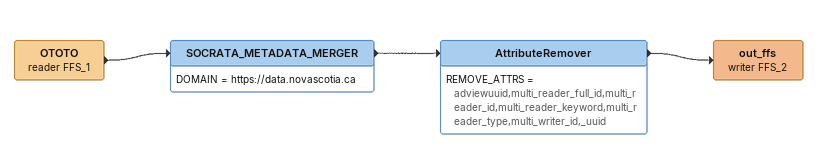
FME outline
OTOTO (reader FFS_1)
    -> SOCRATA_METADATA_MERGER
SOCRATA_METADATA_MERGER
    DOMAIN = https://data.novascotia.ca
    -> AttributeRemover
AttributeRemover
    REMOVE_ATTRS = adviewuuid,multi_reader_full_id,multi_reader_id,multi_reader_keyword,multi_reader_type,multi_writer_id,_uuid
    -> out_ffs (writer FFS_2)
out_ffs (writer FFS_2)
